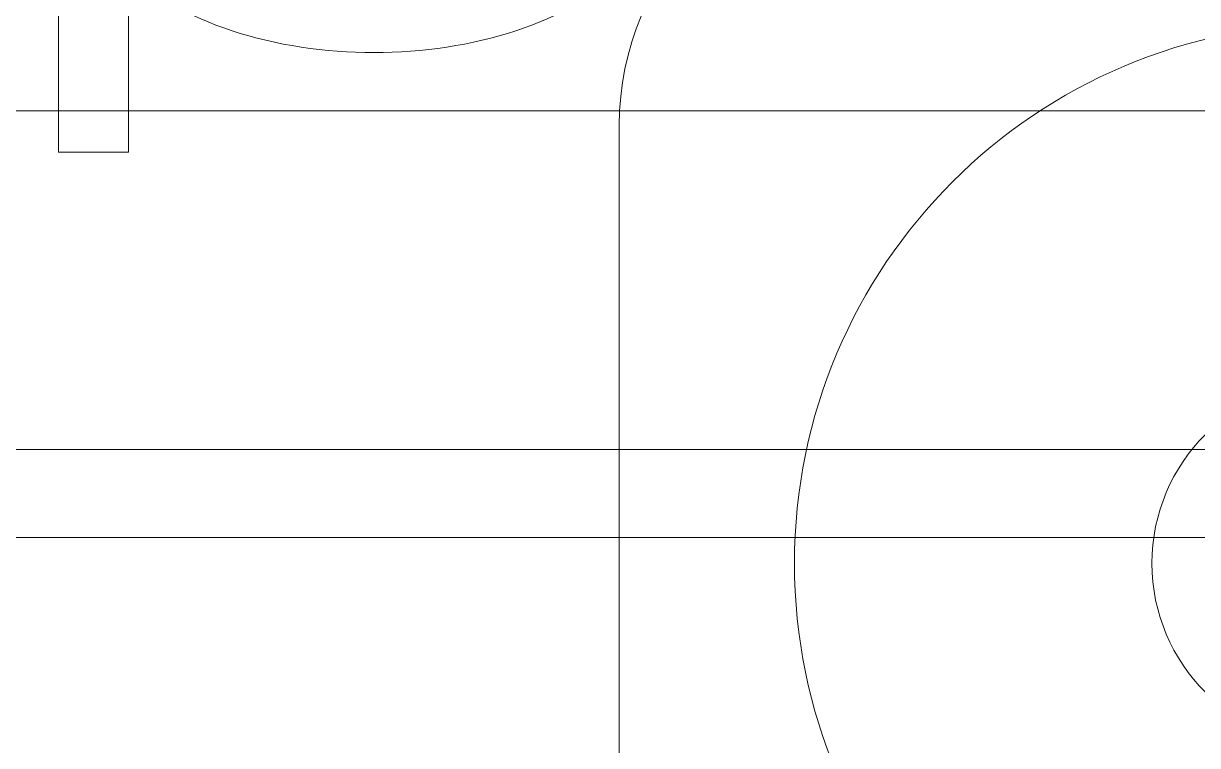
# Model space of a CAD drawing. Header units: millimetres. Extents: x 42151 to 59780, y 37376 to 44547.
# Drawn here: x 47689.11 to 47705.86, y 43011.02 to 43021.32 of the extents above; entities that cross this region are included whole.
import ezdxf

# ---------------------------------------------------------------- set-up
doc = ezdxf.new("R2010")
doc.units = ezdxf.units.MM
doc.set_wipeout_variables(frame=1)
doc.layers.add('! NO PLOT !', color=7, linetype='Continuous', true_color=0xff75dd, plot=False)
doc.layers.add('000-PI-Oprema', color=30, linetype='Continuous', lineweight=5)

# ---------------------------------------------------------------- blocks, each defined once
blk = doc.blocks.new('Shrack distriblock 125A')
blk.add_wipeout([(50953.151, 45336.978), (51024.151, 45336.978), (51024.151, 45240.978), (51017.651, 45240.978), (51017.651, 45241.478), (50959.651, 45241.478), (50959.651, 45240.978), (50953.151, 45240.978), (50953.151, 45241.478)]).dxf.layer = '! NO PLOT !'
at = {"layer": '000-PI-Oprema'}
for p, q in [((50992.651, 45297.376), (50992.651, 45294.796)), ((50992.651, 45297.376), (50992.651, 45294.796)), ((50993.651, 45294.796), (50993.651, 45297.376)), ((50993.651, 45294.796), (50993.651, 45297.376)), ((50959.651, 45295.384), (51017.651, 45295.384)), ((50959.651, 45295.384), (51017.651, 45295.384)), ((51000.651, 45295.178), (51000.651, 45282.678)), ((51000.651, 45295.178), (51000.651, 45282.678)), ((50992.651, 45294.796), (50993.651, 45294.796)), ((50992.651, 45294.796), (50993.651, 45294.796)), ((51017.651, 45290.552), (50959.651, 45290.552)), ((51017.651, 45290.552), (50959.651, 45290.552)), ((51017.651, 45289.297), (50959.651, 45289.297)), ((51017.651, 45289.297), (50959.651, 45289.297))]:
    blk.add_line(p, q, dxfattribs=at)
for centre, radius, end in [((51004.651, 45295.178), 4, 180), ((51004.651, 45295.178), 4, 180), ((51010.851, 45288.928), 7.7, 270), ((51010.851, 45288.928), 7.7, 270), ((51010.851, 45288.928), 2.6, 270), ((51010.851, 45288.928), 2.6, 270)]:
    blk.add_arc(centre, radius, 90, end, dxfattribs=at)
at = {"layer": '000-PI-Oprema', "extrusion": (0, 0, -1)}
blk.add_ellipse((50997.151, 45298.539), major_axis=(4.05, 0), ratio=0.573576, start_param=0, end_param=3.141593, dxfattribs=at)
blk.add_ellipse((50997.151, 45298.539), major_axis=(4.05, 0), ratio=0.573576, start_param=0, end_param=3.141593, dxfattribs=at)

msp = doc.modelspace()

# ---------------------------------------------------------------- block references
at = {"layer": '000-PI-Oprema'}
msp.add_blockref('Shrack distriblock 125A', (-3303.042, -2275.31), dxfattribs=at)

doc.saveas('drawing.dxf')
